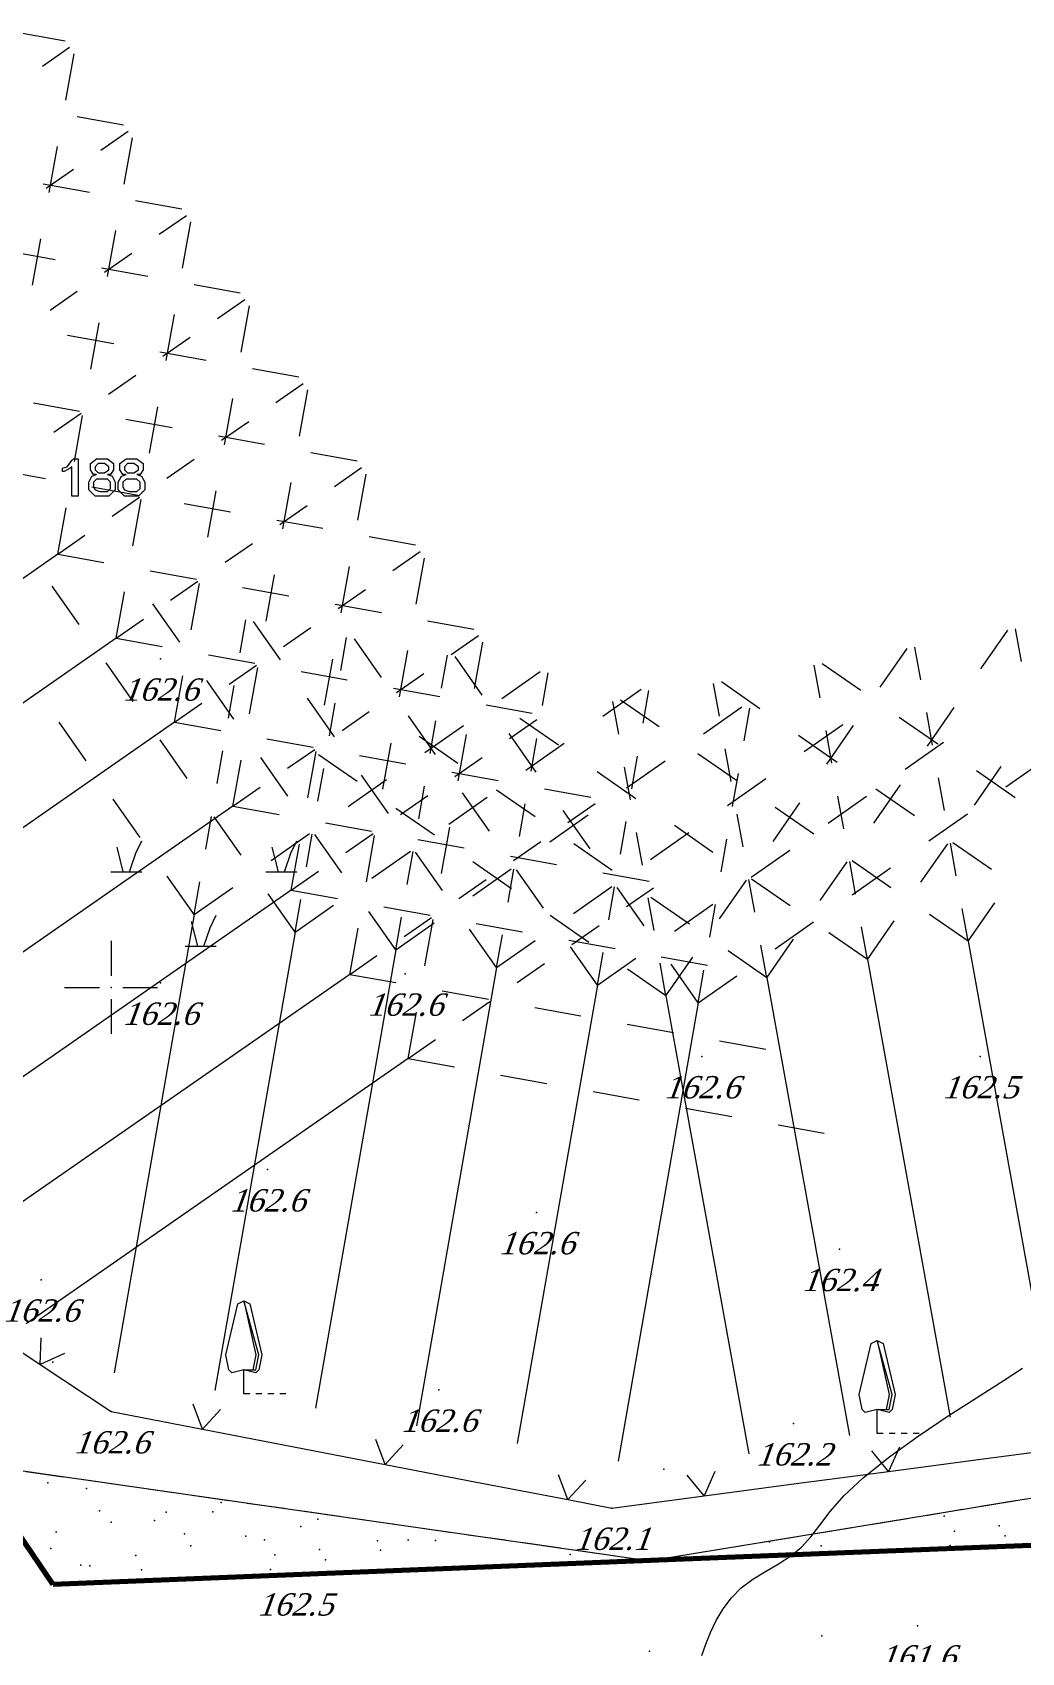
# Model space of a CAD drawing. Header units: millimetres. Extents: x 566284 to 574062, y 4517236 to 4521877.
# Drawn here: x 573683.3 to 573736.5, y 4518319.1 to 4518406.2 of the extents above; entities that cross this region are included whole.
import ezdxf

# ---------------------------------------------------------------- set-up
doc = ezdxf.new("R2010")
doc.units = ezdxf.units.MM
for name, color, linetype in [('ADAKENARI', 7, 'Continuous'), ('SINIR1000', 7, 'Continuous'), ('TR_PARK', 7, 'Continuous')]:
    doc.layers.add(name, color=color, linetype=linetype)
for name, color, linetype, lineweight in [('CiT', 18, 'Continuous', 0), ('EGRI_2M', 18, 'Continuous', 0), ('EKNOK', 1, 'Continuous', 0), ('GRID', 18, 'Continuous', 0), ('KAD_HATTAM', 1, 'Continuous', 0), ('KAD_NOKTA', 1, 'Continuous', 0), ('NKOT', 1, 'Continuous', 0), ('NOKTA', 18, 'Continuous', 0), ('SEMBOL', 18, 'Continuous', 0)]:
    doc.layers.add(name, color=color, linetype=linetype, lineweight=lineweight)
doc.styles.get("Standard").update_dxf_attribs({"font": 'TimesNewRoman.ttf'})

# ---------------------------------------------------------------- blocks, each defined once
blk = doc.blocks.new('47')
at = {"layer": 'SEMBOL', "lineweight": 0}
for p, q in [((-4.333, 0.667), (-4.667, 2)), ((-3.667, 1.667), (-3.333, 2.333)), ((4, 0.667), (3.667, 2)), ((4.667, 1.667), (5, 2.333)), ((-4, 0.667), (-3.667, 1.667)), ((4.333, 0.667), (4.667, 1.667)), ((-5, 0.667), (-3.333, 0.667)), ((3.333, 0.667), (5, 0.667)), ((0.333, -2.333), (0.667, -1.667)), ((-0.333, -3.333), (-0.667, -2)), ((0, -3.333), (0.333, -2.333)), ((-1, -3.333), (0.667, -3.333))]:
    blk.add_line(p, q, dxfattribs=at)
blk = doc.blocks.new('43')
at = {"layer": 'SEMBOL', "lineweight": 0}
for p, q in [((-0.968, 2.097), (-0.323, 4.838)), ((-0.323, 4.838), (0, 4.999)), ((0, 4.999), (0.323, 4.838)), ((0.806, 2.097), (0, 4.999)), ((0, 4.999), (0.645, 2.097)), ((0.323, 4.838), (0.968, 2.097)), ((-0.806, 1.29), (-0.968, 2.097)), ((0.645, 2.097), (0.484, 1.29)), ((0.645, 1.29), (0.806, 2.097)), ((0.968, 2.097), (0.806, 1.29)), ((-0.645, 1.129), (-0.806, 1.29)), ((0, 1.29), (-0.645, 1.129)), ((0, 0), (0, 1.29)), ((0.645, 1.129), (0, 1.29)), ((0, 1.29), (0.645, 1.29)), ((0.806, 1.29), (0.645, 1.129)), ((0.323, 0), (0, 0)), ((0.968, 0), (0.645, 0)), ((1.613, 0), (1.29, 0)), ((2.258, 0), (1.935, 0))]:
    blk.add_line(p, q, dxfattribs=at)
blk = doc.blocks.new('240')
at = {"layer": 'GRID', "lineweight": 0}
for p, q in [((0, 2.5), (0, 0.625)), ((-2.5, 0), (-0.625, 0)), ((0.625, 0), (2.5, 0)), ((0, -0.625), (0, -2.5))]:
    blk.add_line(p, q, dxfattribs=at)
blk.add_point((0, 0), dxfattribs=at)

msp = doc.modelspace()

# ---------------------------------------------------------------- linework, layer by layer
at = {"layer": 'ADAKENARI', "lineweight": 0}
for p, q in [((573716.535, 4518324.064), (573759.129, 4518331.08)), ((573680.008, 4518329.284), (573716.516, 4518324.061)), ((573716.516, 4518324.061), (573716.535, 4518324.064))]:
    msp.add_line(p, q, dxfattribs=at)
at = {"layer": 'ADAKENARI', "lineweight": 70}
for p, q in [((573684.425, 4518322.783, 95.539), (573680.008, 4518329.284, 88.86)), ((573756.691, 4518325.666, 172.255), (573716.535, 4518324.064, 127.376)), ((573716.535, 4518324.064, 127.376), (573684.425, 4518322.783, 95.539))]:
    msp.add_line(p, q, dxfattribs=at)
at = {"layer": 'CiT', "lineweight": 0}
for p, q in [((573679.567, 4518337.368), (573683.733, 4518334.604)), ((573683.733, 4518334.604), (573683.782, 4518336.034)), ((573685.032, 4518335.205), (573683.733, 4518334.604)), ((573683.733, 4518334.604), (573687.544, 4518332.076)), ((573692.453, 4518331.13), (573691.948, 4518332.468)), ((573687.544, 4518332.076), (573692.453, 4518331.13)), ((573693.42, 4518332.184), (573692.453, 4518331.13)), ((573692.453, 4518331.13), (573697.363, 4518330.183)), ((573697.363, 4518330.183), (573702.272, 4518329.236)), ((573702.272, 4518329.236), (573701.767, 4518330.575)), ((573703.24, 4518330.291), (573702.272, 4518329.236)), ((573729.32, 4518328.861), (573728.417, 4518329.971)), ((573729.904, 4518330.168), (573729.32, 4518328.861)), ((573734.277, 4518329.519), (573739.233, 4518330.177)), ((573702.272, 4518329.236), (573707.182, 4518328.29)), ((573729.32, 4518328.861), (573734.277, 4518329.519)), ((573707.182, 4518328.29), (573712.092, 4518327.343)), ((573712.092, 4518327.343), (573711.586, 4518328.682)), ((573713.059, 4518328.398), (573712.092, 4518327.343)), ((573719.407, 4518327.546), (573718.503, 4518328.656)), ((573719.99, 4518328.853), (573719.407, 4518327.546)), ((573719.407, 4518327.546), (573724.364, 4518328.204)), ((573724.364, 4518328.204), (573729.32, 4518328.861)), ((573712.092, 4518327.343), (573714.451, 4518326.888)), ((573714.451, 4518326.888), (573719.407, 4518327.546))]:
    msp.add_line(p, q, dxfattribs=at)
for p in [(573687.544, 4518332.076, 162.588), (573687.544, 4518332.076, 162.588), (573714.451, 4518326.888, 162.15), (573714.451, 4518326.888, 162.15)]:
    msp.add_point(p, dxfattribs=at)
at = {"layer": 'EGRI_2M', "lineweight": 0, "elevation": 162}
msp.add_lwpolyline([(573719.293, 4518318.974), (573719.506, 4518319.577), (573719.758, 4518320.206), (573720.063, 4518320.844), (573720.43, 4518321.469), (573720.874, 4518322.06), (573721.406, 4518322.597), (573722.029, 4518323.066), (573722.708, 4518323.49), (573723.401, 4518323.9), (573724.063, 4518324.324), (573724.651, 4518324.794), (573725.146, 4518325.338), (573725.623, 4518325.969), (573726.182, 4518326.7), (573726.925, 4518327.544), (573727.952, 4518328.511), (573729.32, 4518329.599), (573730.917, 4518330.747), (573732.587, 4518331.876), (573733.409, 4518332.41), (573735.528, 4518333.771), (573736.527, 4518334.405)], dxfattribs=at)
at = {"layer": 'EKNOK', "lineweight": 0}
for p in [(573690.184, 4518372.527, 162.55), (573690.184, 4518355.107, 162.61), (573703.337, 4518355.597, 162.6), (573719.284, 4518351.157, 162.65), (573734.245, 4518351.157, 162.53), (573695.938, 4518345.077, 162.62), (573710.406, 4518342.777, 162.63), (573726.682, 4518340.797, 162.45), (573683.772, 4518339.157, 162.65), (573705.145, 4518333.237, 162.59), (573724.216, 4518331.427, 162.17)]:
    msp.add_point(p, dxfattribs=at)
at = {"layer": 'KAD_HATTAM', "lineweight": 0}
for p, q in [((573685.174, 4518382.852), (573685.424, 4518383.186)), ((573685.424, 4518383.186), (573685.508, 4518383.269)), ((573685.508, 4518383.269), (573685.758, 4518383.269)), ((573685.758, 4518383.269), (573685.758, 4518381.269)), ((573686.424, 4518383.019), (573686.758, 4518383.269)), ((573686.424, 4518382.769), (573686.424, 4518383.019)), ((573686.841, 4518383.019), (573686.674, 4518382.852)), ((573686.758, 4518383.269), (573687.008, 4518383.269)), ((573687.008, 4518383.019), (573686.841, 4518383.019)), ((573687.008, 4518383.269), (573687.341, 4518383.269)), ((573687.174, 4518383.019), (573687.008, 4518383.019)), ((573687.424, 4518382.852), (573687.174, 4518383.019)), ((573687.341, 4518383.269), (573687.674, 4518383.019)), ((573687.674, 4518383.019), (573687.674, 4518382.769)), ((573688.008, 4518383.019), (573688.341, 4518383.269)), ((573688.008, 4518382.769), (573688.008, 4518383.019)), ((573688.424, 4518383.019), (573688.258, 4518382.852)), ((573688.341, 4518383.269), (573688.591, 4518383.269)), ((573688.591, 4518383.019), (573688.424, 4518383.019)), ((573688.591, 4518383.269), (573688.924, 4518383.269)), ((573688.758, 4518383.019), (573688.591, 4518383.019)), ((573689.008, 4518382.852), (573688.758, 4518383.019)), ((573688.924, 4518383.269), (573689.258, 4518383.019)), ((573689.258, 4518383.019), (573689.258, 4518382.769)), ((573684.924, 4518382.769), (573685.174, 4518382.852)), ((573684.924, 4518382.602), (573684.924, 4518382.769)), ((573685.008, 4518382.602), (573684.924, 4518382.602)), ((573685.341, 4518382.769), (573685.008, 4518382.602)), ((573685.424, 4518382.852), (573685.341, 4518382.769)), ((573685.424, 4518381.269), (573685.424, 4518382.852)), ((573686.341, 4518382.019), (573686.508, 4518382.352)), ((573686.341, 4518381.852), (573686.341, 4518382.019)), ((573686.424, 4518382.686), (573686.424, 4518382.769)), ((573686.591, 4518382.436), (573686.424, 4518382.686)), ((573686.508, 4518382.352), (573686.758, 4518382.436)), ((573686.758, 4518382.436), (573686.591, 4518382.436)), ((573686.758, 4518382.186), (573686.591, 4518382.019)), ((573686.591, 4518382.019), (573686.591, 4518381.852)), ((573686.674, 4518382.852), (573686.674, 4518382.769)), ((573686.674, 4518382.769), (573686.674, 4518382.686)), ((573686.674, 4518382.769), (573686.674, 4518382.769)), ((573686.674, 4518382.686), (573686.841, 4518382.519)), ((573686.758, 4518382.436), (573686.758, 4518382.436)), ((573687.008, 4518382.186), (573686.758, 4518382.186)), ((573686.841, 4518382.519), (573687.008, 4518382.519)), ((573687.008, 4518382.519), (573687.174, 4518382.519)), ((573687.341, 4518382.186), (573687.008, 4518382.186)), ((573687.174, 4518382.519), (573687.424, 4518382.686)), ((573687.508, 4518382.436), (573687.341, 4518382.436)), ((573687.341, 4518382.436), (573687.591, 4518382.352)), ((573687.508, 4518382.019), (573687.341, 4518382.186)), ((573687.424, 4518382.769), (573687.424, 4518382.852)), ((573687.424, 4518382.686), (573687.424, 4518382.769)), ((573687.674, 4518382.686), (573687.508, 4518382.436)), ((573687.508, 4518381.852), (573687.508, 4518382.019)), ((573687.591, 4518382.352), (573687.758, 4518382.019)), ((573687.674, 4518382.769), (573687.674, 4518382.686)), ((573687.758, 4518382.019), (573687.758, 4518381.852)), ((573687.924, 4518382.019), (573688.091, 4518382.352)), ((573687.924, 4518381.852), (573687.924, 4518382.019)), ((573688.008, 4518382.686), (573688.008, 4518382.769)), ((573688.174, 4518382.436), (573688.008, 4518382.686)), ((573688.091, 4518382.352), (573688.341, 4518382.436)), ((573688.341, 4518382.436), (573688.174, 4518382.436)), ((573688.341, 4518382.186), (573688.174, 4518382.019)), ((573688.174, 4518382.019), (573688.174, 4518381.852)), ((573688.258, 4518382.852), (573688.258, 4518382.769)), ((573688.258, 4518382.769), (573688.258, 4518382.686)), ((573688.258, 4518382.769), (573688.258, 4518382.769)), ((573688.258, 4518382.686), (573688.424, 4518382.519)), ((573688.341, 4518382.436), (573688.341, 4518382.436)), ((573688.591, 4518382.186), (573688.341, 4518382.186)), ((573688.424, 4518382.519), (573688.591, 4518382.519)), ((573688.591, 4518382.519), (573688.758, 4518382.519)), ((573688.924, 4518382.186), (573688.591, 4518382.186)), ((573688.758, 4518382.519), (573689.008, 4518382.686)), ((573689.091, 4518382.436), (573688.924, 4518382.436)), ((573688.924, 4518382.436), (573689.174, 4518382.352)), ((573689.091, 4518382.019), (573688.924, 4518382.186)), ((573689.008, 4518382.769), (573689.008, 4518382.852)), ((573689.008, 4518382.686), (573689.008, 4518382.769)), ((573689.258, 4518382.686), (573689.091, 4518382.436)), ((573689.091, 4518381.852), (573689.091, 4518382.019)), ((573689.174, 4518382.352), (573689.341, 4518382.019)), ((573689.258, 4518382.769), (573689.258, 4518382.686)), ((573689.341, 4518382.019), (573689.341, 4518381.852)), ((573685.758, 4518381.269), (573685.424, 4518381.269)), ((573686.341, 4518381.602), (573686.341, 4518381.852)), ((573686.674, 4518381.269), (573686.341, 4518381.602)), ((573686.591, 4518381.852), (573686.591, 4518381.769)), ((573686.591, 4518381.852), (573686.591, 4518381.852)), ((573686.591, 4518381.769), (573686.674, 4518381.602)), ((573686.674, 4518381.602), (573686.924, 4518381.519)), ((573687.008, 4518381.269), (573686.674, 4518381.269)), ((573686.924, 4518381.519), (573687.008, 4518381.519)), ((573687.008, 4518381.519), (573687.341, 4518381.519)), ((573687.424, 4518381.269), (573687.008, 4518381.269)), ((573687.341, 4518381.519), (573687.508, 4518381.686)), ((573687.758, 4518381.602), (573687.424, 4518381.269)), ((573687.508, 4518381.686), (573687.508, 4518381.852)), ((573687.758, 4518381.852), (573687.758, 4518381.602)), ((573687.924, 4518381.602), (573687.924, 4518381.852)), ((573688.258, 4518381.269), (573687.924, 4518381.602)), ((573688.174, 4518381.852), (573688.174, 4518381.769)), ((573688.174, 4518381.852), (573688.174, 4518381.852)), ((573688.174, 4518381.769), (573688.258, 4518381.602)), ((573688.258, 4518381.602), (573688.508, 4518381.519)), ((573688.591, 4518381.269), (573688.258, 4518381.269)), ((573688.508, 4518381.519), (573688.591, 4518381.519)), ((573688.591, 4518381.519), (573688.924, 4518381.519)), ((573689.008, 4518381.269), (573688.591, 4518381.269)), ((573688.924, 4518381.519), (573689.091, 4518381.686)), ((573689.341, 4518381.602), (573689.008, 4518381.269)), ((573689.091, 4518381.686), (573689.091, 4518381.852)), ((573689.341, 4518381.852), (573689.341, 4518381.602)), ((573682.978, 4518328.86), (573684.958, 4518328.576)), ((573685.948, 4518328.435), (573687.928, 4518328.151)), ((573688.918, 4518328.01), (573690.897, 4518327.726)), ((573691.887, 4518327.585), (573693.867, 4518327.302)), ((573694.857, 4518327.16), (573696.837, 4518326.877)), ((573734.277, 4518326.986), (573736.25, 4518327.311)), ((573697.827, 4518326.735), (573699.807, 4518326.452)), ((573700.797, 4518326.31), (573702.776, 4518326.027)), ((573728.357, 4518326.011), (573730.33, 4518326.336)), ((573731.317, 4518326.499), (573733.29, 4518326.824)), ((573703.766, 4518325.885), (573705.746, 4518325.602)), ((573706.736, 4518325.46), (573708.716, 4518325.177)), ((573725.397, 4518325.524), (573727.37, 4518325.849)), ((573709.706, 4518325.035), (573711.686, 4518324.752)), ((573712.676, 4518324.61), (573714.655, 4518324.327)), ((573719.476, 4518324.548), (573721.45, 4518324.873)), ((573722.436, 4518325.036), (573724.41, 4518325.361)), ((573715.645, 4518324.185), (573716.516, 4518324.061)), ((573716.516, 4518324.061), (573718.49, 4518324.386))]:
    msp.add_line(p, q, dxfattribs=at)
at = {"layer": 'KAD_NOKTA', "lineweight": 0}
msp.add_point((573716.516, 4518324.061), dxfattribs=at)
at = {"layer": 'NOKTA', "lineweight": 0}
for p in [(573687.541, 4518332.074, 162.588), (573714.454, 4518326.89, 162.15), (573697.42, 4518323.362, 162.51), (573730.878, 4518320.57, 161.64), (573725.736, 4518320.021, 161.891), (573716.469, 4518319.199, 162.049)]:
    msp.add_point(p, dxfattribs=at)
at = {"layer": 'SINIR1000', "lineweight": 0}
for p, q in [((573682.578, 4518406.19), (573685.063, 4518405.743)), ((573683.841, 4518404.372), (573685.308, 4518405.391)), ((573685.105, 4518402.554), (573685.552, 4518405.039)), ((573685.717, 4518401.674), (573688.202, 4518401.227)), ((573686.98, 4518399.856), (573688.447, 4518400.875)), ((573688.244, 4518398.038), (573688.691, 4518400.523)), ((573684.211, 4518397.583), (573684.658, 4518400.068)), ((573684.048, 4518397.818), (573685.514, 4518398.837)), ((573683.885, 4518398.052), (573686.37, 4518397.605)), ((573688.855, 4518397.158), (573691.341, 4518396.711)), ((573690.119, 4518395.339), (573691.585, 4518396.359)), ((573691.383, 4518393.521), (573691.83, 4518396.007)), ((573683.316, 4518392.612), (573683.763, 4518395.098)), ((573687.349, 4518393.067), (573687.797, 4518395.552)), ((573682.052, 4518394.43), (573684.538, 4518393.983)), ((573687.186, 4518393.301), (573688.653, 4518394.32)), ((573687.023, 4518393.536), (573689.509, 4518393.089)), ((573691.994, 4518392.641), (573694.48, 4518392.194)), ((573684.254, 4518391.263), (573685.72, 4518392.282)), ((573693.258, 4518390.823), (573694.724, 4518391.842)), ((573690.488, 4518388.55), (573690.936, 4518391.036)), ((573694.522, 4518389.005), (573694.969, 4518391.49)), ((573685.191, 4518389.914), (573687.677, 4518389.467)), ((573686.455, 4518388.096), (573686.902, 4518390.581)), ((573690.162, 4518389.019), (573692.648, 4518388.572)), ((573690.325, 4518388.785), (573691.792, 4518389.804)), ((573695.133, 4518388.125), (573697.619, 4518387.678)), ((573687.393, 4518386.747), (573688.859, 4518387.766)), ((573696.397, 4518386.307), (573697.863, 4518387.326)), ((573693.627, 4518384.034), (573694.074, 4518386.519)), ((573697.661, 4518384.488), (573698.108, 4518386.974)), ((573683.359, 4518386.292), (573685.845, 4518385.845)), ((573684.46, 4518384.708), (573685.926, 4518385.728)), ((573685.561, 4518383.125), (573686.008, 4518385.61)), ((573689.594, 4518383.579), (573690.041, 4518386.065)), ((573688.33, 4518385.398), (573690.816, 4518384.95)), ((573693.464, 4518384.269), (573694.931, 4518385.288)), ((573693.301, 4518384.503), (573695.787, 4518384.056)), ((573690.531, 4518382.23), (573691.998, 4518383.249)), ((573698.272, 4518383.609), (573700.758, 4518383.161)), ((573681.527, 4518382.67), (573684.013, 4518382.223)), ((573696.766, 4518379.518), (573697.213, 4518382.003)), ((573699.536, 4518381.79), (573701.002, 4518382.81)), ((573700.799, 4518379.972), (573701.247, 4518382.458)), ((573686.498, 4518381.776), (573688.984, 4518381.328)), ((573687.599, 4518380.192), (573689.065, 4518381.211)), ((573692.733, 4518379.063), (573693.18, 4518381.548)), ((573684.666, 4518378.154), (573685.113, 4518380.639)), ((573688.699, 4518378.608), (573689.147, 4518381.094)), ((573691.469, 4518380.881), (573693.955, 4518380.434)), ((573696.603, 4518379.752), (573698.069, 4518380.771)), ((573696.44, 4518379.987), (573698.925, 4518379.54)), ((573684.666, 4518378.154), (573686.132, 4518379.173)), ((573693.67, 4518377.714), (573695.137, 4518378.733)), ((573701.411, 4518379.092), (573703.896, 4518378.645)), ((573684.666, 4518378.154), (573664.137, 4518363.886)), ((573684.666, 4518378.154), (573687.152, 4518377.707)), ((573702.675, 4518377.274), (573704.141, 4518378.293)), ((573703.938, 4518375.456), (573704.386, 4518377.941)), ((573689.637, 4518377.259), (573692.122, 4518376.812)), ((573695.872, 4518374.547), (573696.319, 4518377.032)), ((573699.905, 4518375.001), (573700.352, 4518377.487)), ((573685.813, 4518374.37), (573684.362, 4518376.437)), ((573687.805, 4518373.637), (573688.252, 4518376.123)), ((573690.738, 4518375.676), (573692.204, 4518376.695)), ((573691.838, 4518374.092), (573692.286, 4518376.578)), ((573694.608, 4518376.365), (573697.093, 4518375.918)), ((573699.742, 4518375.236), (573701.208, 4518376.255)), ((573691.231, 4518373.422), (573689.78, 4518375.489)), ((573699.579, 4518375.47), (573702.064, 4518375.023)), ((573687.805, 4518373.637), (573689.271, 4518374.657)), ((573694.468, 4518372.856), (573694.775, 4518374.615)), ((573696.649, 4518372.474), (573695.198, 4518374.541)), ((573696.809, 4518373.198), (573698.276, 4518374.217)), ((573704.55, 4518374.576), (573707.035, 4518374.129)), ((573687.805, 4518373.637), (573667.276, 4518359.37)), ((573687.805, 4518373.637), (573690.29, 4518373.19)), ((573699.885, 4518371.908), (573700.193, 4518373.667)), ((573702.066, 4518371.526), (573700.615, 4518373.593)), ((573705.813, 4518372.758), (573707.28, 4518373.777)), ((573707.077, 4518370.939), (573707.524, 4518373.425)), ((573734.289, 4518371.989), (573735.729, 4518374.064)), ((573736.468, 4518372.383), (573736.151, 4518374.14)), ((573692.776, 4518372.743), (573695.261, 4518372.296)), ((573699.011, 4518370.03), (573699.458, 4518372.516)), ((573703.044, 4518370.485), (573703.491, 4518372.97)), ((573705.303, 4518370.959), (573705.611, 4518372.718)), ((573707.484, 4518370.578), (573706.033, 4518372.645)), ((573728.877, 4518371.011), (573730.317, 4518373.085)), ((573731.056, 4518371.404), (573730.739, 4518373.162)), ((573688.716, 4518370.236), (573687.265, 4518372.303)), ((573690.944, 4518369.121), (573691.391, 4518371.607)), ((573693.877, 4518371.159), (573695.343, 4518372.178)), ((573694.977, 4518369.576), (573695.424, 4518372.061)), ((573697.747, 4518371.849), (573700.232, 4518371.401)), ((573702.881, 4518370.719), (573704.347, 4518371.739)), ((573708.539, 4518370.393), (573710.606, 4518371.844)), ((573710.721, 4518370.011), (573711.028, 4518371.77)), ((573725.644, 4518370.426), (573725.326, 4518372.184)), ((573727.823, 4518370.82), (573725.748, 4518372.26)), ((573694.133, 4518369.288), (573692.682, 4518371.355)), ((573693.852, 4518369.338), (573694.16, 4518371.097)), ((573702.718, 4518370.954), (573705.203, 4518370.507)), ((573713.957, 4518369.445), (573716.024, 4518370.896)), ((573716.138, 4518369.063), (573716.446, 4518370.822)), ((573720.232, 4518369.448), (573719.914, 4518371.205)), ((573722.41, 4518369.842), (573720.336, 4518371.282)), ((573690.944, 4518369.121), (573692.41, 4518370.14)), ((573699.551, 4518368.34), (573698.1, 4518370.407)), ((573699.27, 4518368.39), (573699.577, 4518370.149)), ((573707.689, 4518370.06), (573710.174, 4518369.612)), ((573714.819, 4518368.47), (573714.502, 4518370.227)), ((573716.998, 4518368.864), (573714.923, 4518370.303)), ((573719.375, 4518368.497), (573721.442, 4518369.948)), ((573721.556, 4518368.115), (573721.864, 4518369.874)), ((573731.41, 4518367.839), (573732.85, 4518369.914)), ((573690.944, 4518369.121), (573670.415, 4518354.854)), ((573686.2, 4518367.051), (573684.749, 4518369.118)), ((573690.944, 4518369.121), (573693.429, 4518368.674)), ((573699.948, 4518368.681), (573701.414, 4518369.7)), ((573704.969, 4518367.392), (573703.518, 4518369.459)), ((573704.406, 4518367.491), (573706.473, 4518368.942)), ((573704.687, 4518367.441), (573704.995, 4518369.2)), ((573708.952, 4518368.241), (573710.419, 4518369.26)), ((573711.586, 4518367.886), (573709.511, 4518369.325)), ((573724.792, 4518367.549), (573726.859, 4518369)), ((573725.998, 4518366.861), (573727.437, 4518368.936)), ((573731.972, 4518367.941), (573729.898, 4518369.38)), ((573731.691, 4518367.89), (573731.374, 4518369.647)), ((573691.618, 4518366.103), (573690.167, 4518368.17)), ((573695.915, 4518368.227), (573698.4, 4518367.779)), ((573706.174, 4518366.908), (573704.099, 4518368.347)), ((573706.183, 4518365.968), (573706.63, 4518368.454)), ((573710.386, 4518366.444), (573708.935, 4518368.511)), ((573710.105, 4518366.493), (573710.413, 4518368.252)), ((573726.56, 4518366.963), (573724.485, 4518368.402)), ((573726.279, 4518366.912), (573725.961, 4518368.669)), ((573693.236, 4518365.82), (573693.544, 4518367.579)), ((573697.036, 4518365.155), (573695.585, 4518367.222)), ((573697.015, 4518366.643), (573698.482, 4518367.662)), ((573698.116, 4518365.059), (573698.563, 4518367.545)), ((573700.761, 4518365.929), (573698.686, 4518367.369)), ((573700.886, 4518367.332), (573703.371, 4518366.885)), ((573702.149, 4518365.514), (573702.597, 4518367.999)), ((573706.02, 4518366.203), (573707.486, 4518367.222)), ((573709.824, 4518366.543), (573711.89, 4518367.994)), ((573715.523, 4518365.545), (573715.83, 4518367.304)), ((573721.148, 4518365.984), (573719.073, 4518367.424)), ((573720.867, 4518365.934), (573720.549, 4518367.691)), ((573730.21, 4518366.601), (573732.277, 4518368.052)), ((573694.083, 4518364.605), (573694.53, 4518367.09)), ((573698.654, 4518364.872), (573698.962, 4518366.631)), ((573705.857, 4518366.438), (573708.342, 4518365.99)), ((573715.735, 4518365.006), (573713.661, 4518366.446)), ((573715.454, 4518364.956), (573715.137, 4518366.713)), ((573715.241, 4518365.595), (573717.308, 4518367.046)), ((573720.94, 4518364.597), (573721.248, 4518366.356)), ((573733.943, 4518364.668), (573735.383, 4518366.742)), ((573736.122, 4518365.061), (573734.047, 4518366.501)), ((573735.628, 4518365.653), (573737.695, 4518367.104)), ((573694.083, 4518364.605), (573695.549, 4518365.624)), ((573700.272, 4518364.588), (573702.339, 4518366.04)), ((573702.453, 4518364.207), (573701.002, 4518366.274)), ((573704.072, 4518363.924), (573704.379, 4518365.682)), ((573710.323, 4518364.028), (573708.248, 4518365.468)), ((573710.828, 4518365.543), (573713.313, 4518365.096)), ((573720.659, 4518364.646), (573722.726, 4518366.098)), ((573728.531, 4518363.689), (573729.97, 4518365.764)), ((573730.71, 4518364.083), (573728.635, 4518365.523)), ((573732.326, 4518364.375), (573732.009, 4518366.133)), ((573694.083, 4518364.605), (573673.554, 4518350.337)), ((573689.103, 4518362.917), (573687.652, 4518364.984)), ((573694.083, 4518364.605), (573696.568, 4518364.158)), ((573703.087, 4518364.165), (573704.553, 4518365.184)), ((573705.69, 4518363.64), (573707.757, 4518365.091)), ((573707.871, 4518363.259), (573706.42, 4518365.325)), ((573709.489, 4518362.975), (573709.797, 4518364.734)), ((573712.091, 4518363.725), (573713.558, 4518364.744)), ((573723.118, 4518362.711), (573724.558, 4518364.786)), ((573726.077, 4518363.698), (573728.143, 4518365.15)), ((573726.914, 4518363.397), (573726.597, 4518365.155)), ((573692.621, 4518362.302), (573692.929, 4518364.061)), ((573694.52, 4518361.969), (573693.069, 4518364.036)), ((573699.054, 4518363.71), (573701.539, 4518363.263)), ((573704.911, 4518363.05), (573702.836, 4518364.49)), ((573711.108, 4518362.692), (573713.174, 4518364.143)), ((573713.289, 4518362.311), (573711.838, 4518364.377)), ((573714.907, 4518362.027), (573715.215, 4518363.786)), ((573721.502, 4518362.419), (573721.184, 4518364.176)), ((573725.297, 4518363.105), (573723.223, 4518364.545)), ((573731.494, 4518362.75), (573733.561, 4518364.201)), ((573696.139, 4518361.686), (573698.205, 4518363.137)), ((573698.038, 4518361.354), (573698.346, 4518363.113)), ((573699.938, 4518361.021), (573698.487, 4518363.088)), ((573700.154, 4518362.127), (573701.621, 4518363.146)), ((573701.255, 4518360.543), (573701.702, 4518363.028)), ((573705.288, 4518360.998), (573705.735, 4518363.483)), ((573716.089, 4518361.441), (573715.772, 4518363.198)), ((573716.525, 4518361.744), (573718.592, 4518363.195)), ((573719.885, 4518362.127), (573717.81, 4518363.567)), ((573697.222, 4518360.088), (573697.669, 4518362.574)), ((573701.556, 4518360.738), (573703.623, 4518362.189)), ((573703.456, 4518360.406), (573703.764, 4518362.165)), ((573705.356, 4518360.073), (573703.905, 4518362.14)), ((573704.025, 4518362.816), (573706.51, 4518362.369)), ((573709.159, 4518361.687), (573710.625, 4518362.706)), ((573714.473, 4518361.149), (573712.398, 4518362.589)), ((573720.325, 4518361.079), (573720.632, 4518362.838)), ((573721.943, 4518360.796), (573724.01, 4518362.247)), ((573731.064, 4518360.518), (573732.503, 4518362.593)), ((573732.962, 4518360.861), (573732.644, 4518362.618)), ((573734.859, 4518361.204), (573732.785, 4518362.644)), ((573697.222, 4518360.088), (573698.688, 4518361.108)), ((573706.974, 4518359.79), (573709.041, 4518361.241)), ((573709.06, 4518360.171), (573706.986, 4518361.61)), ((573708.874, 4518359.457), (573709.182, 4518361.216)), ((573708.995, 4518361.921), (573711.481, 4518361.474)), ((573710.773, 4518359.125), (573709.322, 4518361.192)), ((573725.651, 4518359.54), (573727.091, 4518361.615)), ((573727.549, 4518359.883), (573727.232, 4518361.64)), ((573727.361, 4518359.848), (573729.427, 4518361.299)), ((573729.447, 4518360.226), (573727.372, 4518361.665)), ((573692.005, 4518358.784), (573690.554, 4518360.851)), ((573692.005, 4518358.784), (573692.313, 4518360.543)), ((573692.005, 4518358.784), (573694.072, 4518360.235)), ((573706.226, 4518359.649), (573707.692, 4518360.668)), ((573712.392, 4518358.842), (573714.458, 4518360.293)), ((573713.966, 4518361.027), (573716.452, 4518360.58)), ((573714.291, 4518358.509), (573714.599, 4518360.268)), ((573716.191, 4518358.177), (573714.74, 4518360.244)), ((573715.23, 4518359.209), (573716.696, 4518360.228)), ((573720.239, 4518358.562), (573721.679, 4518360.637)), ((573722.137, 4518358.905), (573721.819, 4518360.662)), ((573724.035, 4518359.248), (573721.96, 4518360.687)), ((573697.222, 4518360.088), (573676.693, 4518345.821)), ((573697.423, 4518357.836), (573695.972, 4518359.902)), ((573697.222, 4518360.088), (573699.707, 4518359.641)), ((573697.423, 4518357.836), (573697.731, 4518359.595)), ((573716.725, 4518357.927), (573716.407, 4518359.684)), ((573718.622, 4518358.27), (573716.548, 4518359.709)), ((573733.597, 4518357.346), (573735.036, 4518359.421)), ((573692.005, 4518358.784), (573687.696, 4518334.158)), ((573697.423, 4518357.836), (573699.49, 4518359.287)), ((573702.84, 4518356.888), (573701.389, 4518358.954)), ((573702.192, 4518359.194), (573704.678, 4518358.747)), ((573702.84, 4518356.888), (573703.148, 4518358.647)), ((573703.293, 4518357.61), (573704.759, 4518358.629)), ((573704.394, 4518356.027), (573704.841, 4518358.512)), ((573713.21, 4518357.291), (573711.135, 4518358.731)), ((573717.809, 4518357.894), (573719.876, 4518359.345)), ((573719.709, 4518357.561), (573720.017, 4518359.32)), ((573733.597, 4518357.346), (573731.522, 4518358.786)), ((573733.597, 4518357.346), (573733.279, 4518359.104)), ((573697.423, 4518357.836), (573693.113, 4518333.21)), ((573700.36, 4518355.572), (573700.808, 4518358.058)), ((573702.84, 4518356.888), (573704.907, 4518358.339)), ((573708.258, 4518355.939), (573706.807, 4518358.006)), ((573707.163, 4518358.299), (573709.649, 4518357.852)), ((573708.258, 4518355.939), (573708.566, 4518357.698)), ((573712.297, 4518357.17), (573713.764, 4518358.189)), ((573723.227, 4518356.946), (573725.294, 4518358.397)), ((573728.184, 4518356.368), (573726.11, 4518357.808)), ((573728.184, 4518356.368), (573727.867, 4518358.126)), ((573728.184, 4518356.368), (573729.624, 4518358.443)), ((573702.84, 4518356.888), (573698.531, 4518332.262)), ((573708.258, 4518355.939), (573710.325, 4518357.391)), ((573712.134, 4518357.405), (573714.62, 4518356.958)), ((573713.676, 4518354.991), (573712.225, 4518357.058)), ((573713.676, 4518354.991), (573713.984, 4518356.75)), ((573722.772, 4518355.39), (573720.697, 4518356.83)), ((573722.772, 4518355.39), (573722.455, 4518357.147)), ((573722.772, 4518355.39), (573724.212, 4518357.465)), ((573733.597, 4518357.346), (573738.043, 4518332.745)), ((573700.36, 4518355.572), (573701.827, 4518356.591)), ((573708.258, 4518355.939), (573703.949, 4518331.314)), ((573709.365, 4518355.132), (573710.831, 4518356.151)), ((573713.676, 4518354.991), (573715.743, 4518356.443)), ((573717.36, 4518354.412), (573717.042, 4518356.169)), ((573717.105, 4518356.511), (573719.591, 4518356.063)), ((573717.36, 4518354.412), (573718.799, 4518356.487)), ((573719.093, 4518354.043), (573717.642, 4518356.11)), ((573728.184, 4518356.368), (573732.63, 4518331.767)), ((573700.36, 4518355.572), (573679.832, 4518341.304)), ((573700.36, 4518355.572), (573702.846, 4518355.125)), ((573717.36, 4518354.412), (573715.285, 4518355.852)), ((573719.093, 4518354.043), (573719.401, 4518355.802)), ((573719.093, 4518354.043), (573721.16, 4518355.494)), ((573722.772, 4518355.39), (573727.218, 4518330.789)), ((573705.331, 4518354.678), (573707.817, 4518354.23)), ((573713.676, 4518354.991), (573709.366, 4518330.366)), ((573717.36, 4518354.412), (573721.806, 4518329.811)), ((573703.499, 4518351.056), (573703.947, 4518353.541)), ((573706.432, 4518353.094), (573707.898, 4518354.113)), ((573710.302, 4518353.783), (573712.788, 4518353.336)), ((573719.093, 4518354.043), (573714.784, 4518329.418)), ((573715.273, 4518352.889), (573717.759, 4518352.441)), ((573703.499, 4518351.056), (573704.966, 4518352.075)), ((573720.244, 4518351.994), (573722.73, 4518351.547)), ((573703.499, 4518351.056), (573682.97, 4518336.788)), ((573703.499, 4518351.056), (573705.985, 4518350.608)), ((573708.47, 4518350.161), (573710.956, 4518349.714)), ((573713.441, 4518349.267), (573715.927, 4518348.82)), ((573718.412, 4518348.372), (573720.898, 4518347.925)), ((573723.383, 4518347.478), (573725.868, 4518347.031))]:
    msp.add_line(p, q, dxfattribs=at)
for p in [(573684.397, 4518334.735, 31.388), (573684.397, 4518334.735, 31.388), (573717.246, 4518328.987, 32.688), (573717.246, 4518328.987, 32.688)]:
    msp.add_point(p, dxfattribs=at)
at = {"layer": 'TR_PARK', "lineweight": 0}
for p in [(573684.136, 4518328.246), (573686.207, 4518327.937), (573686.207, 4518327.937), (573693.448, 4518327.183), (573693.448, 4518327.183), (573686.917, 4518326.741), (573690.494, 4518326.662), (573690.494, 4518326.662), (573693, 4518326.684), (573698.641, 4518326.296), (573732.307, 4518326.459), (573684.585, 4518325.62), (573684.585, 4518325.62), (573687.539, 4518326.141), (573687.539, 4518326.141), (573689.872, 4518326.22), (573691.474, 4518325.504), (573697.735, 4518325.908), (573697.735, 4518325.908), (573732.87, 4518325.649), (573732.87, 4518325.649), (573735.262, 4518325.938), (573684.306, 4518324.711), (573691.826, 4518324.866), (573691.826, 4518324.866), (573694.78, 4518325.387), (573694.78, 4518325.387), (573695.78, 4518325.178), (573698.735, 4518324.657), (573701.863, 4518325.121), (573702.021, 4518324.633), (573702.021, 4518324.633), (573703.511, 4518325.16), (573703.511, 4518325.16), (573704.976, 4518325.154), (573704.976, 4518325.154), (573722.923, 4518325.068), (573725.703, 4518324.856), (573725.703, 4518324.856), (573732.639, 4518324.873), (573732.639, 4518324.873), (573735.594, 4518325.394), (573735.594, 4518325.394), (573685.917, 4518323.824), (573685.917, 4518323.824), (573686.396, 4518323.786), (573688.872, 4518324.345), (573688.872, 4518324.345), (573696.343, 4518324.368), (573696.343, 4518324.368), (573699.067, 4518324.112), (573699.067, 4518324.112), (573709.262, 4518323.879), (573709.262, 4518323.879), (573712.217, 4518324.4), (573712.217, 4518324.4), (573689.176, 4518323.575), (573689.176, 4518323.575), (573696.112, 4518323.591), (573696.112, 4518323.591), (573704.644, 4518323.615)]:
    msp.add_point(p, dxfattribs=at)

# ---------------------------------------------------------------- block references
at = {"layer": 'GRID', "lineweight": 0}
msp.add_blockref('240', (573687.538, 4518354.867), dxfattribs=at)
at = {"layer": 'SEMBOL', "lineweight": 0}
for name, p in [('47', (573692.525, 4518360.413, 161.973)), ('43', (573694.668, 4518333.035, 162.429)), ('43', (573728.711, 4518330.893, 161.817))]:
    msp.add_blockref(name, p, dxfattribs=at)

# ---------------------------------------------------------------- texts
at = {"layer": 'NKOT', "lineweight": 0, "oblique": 20}
for s, p in [('162.6', (573688.128, 4518370.276)), ('162.6', (573701.281, 4518353.346)), ('162.6', (573688.128, 4518352.856)), ('162.6', (573717.228, 4518348.906)), ('162.5', (573732.189, 4518348.906)), ('162.6', (573693.882, 4518342.826)), ('162.6', (573708.35, 4518340.526)), ('162.4', (573724.626, 4518338.546)), ('162.6', (573681.716, 4518336.906)), ('162.6', (573703.089, 4518330.986)), ('162.6', (573685.485, 4518329.823)), ('162.2', (573722.16, 4518329.176)), ('162.1', (573712.398, 4518324.639)), ('162.5', (573695.364, 4518321.111)), ('161.6', (573728.822, 4518318.319))]:
    msp.add_text(s, height=1.2, dxfattribs=at).set_placement(p)

doc.saveas('drawing.dxf')
